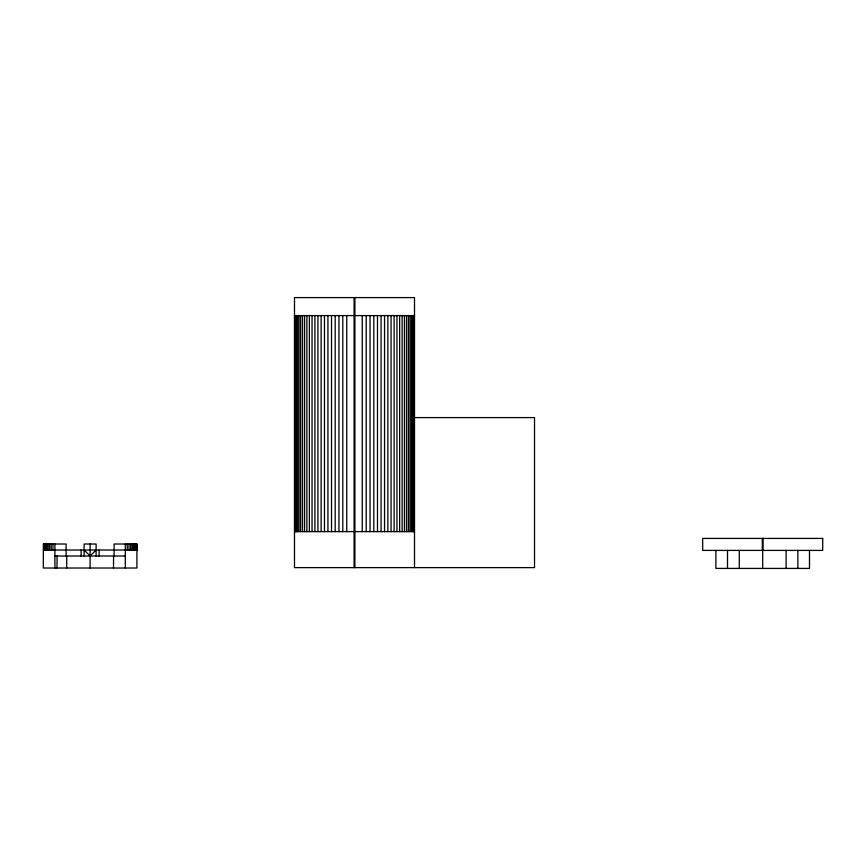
<?xml version="1.0" encoding="UTF-8"?>
<svg xmlns="http://www.w3.org/2000/svg" width="866" height="866" viewBox="0 0 866 866"><rect width="100%" height="100%" fill="white"/><g stroke="black" fill="none" stroke-linecap="round" stroke-linejoin="round"><path stroke-width="1.3" d="M54.915 544.01L54.915 568.02M57.004 568.02L57.069 556.015M66.704 568.02L66.758 556.015M90.107 568.02L90.107 544.01M113.511 568.02L113.565 556.015M125.299 568.02L125.299 544.01M96.104 550.018L90.107 556.015L84.11 550.018M294.494 315.592L414.511 315.592M414.511 417.596L534.517 417.596L534.517 567.62L294.494 567.62L294.494 297.59L414.511 297.59L414.511 567.62M294.494 531.616L414.511 531.616M43.3 544.01L66.097 544.01L66.097 556.448M43.3 550.018L136.915 550.018M54.894 556.015L125.353 556.015M809.493 550.408L809.493 568.41L715.89 568.41L715.89 550.408M797.878 550.408L797.878 568.41M786.101 550.408L786.101 568.41M763.087 538.414L763.087 550.408M762.697 550.408L762.697 568.41M762.297 538.414L762.297 550.408M739.293 550.408L739.293 568.41M727.505 550.408L727.505 568.41M414.002 315.592L414.002 531.616M413.363 315.592L413.363 531.616M412.476 315.592L412.476 531.616M411.339 315.592L411.339 531.616M409.954 315.592L409.954 531.616M408.341 315.592L408.341 531.616M406.49 315.592L406.49 531.616M404.422 315.592L404.422 531.616M402.138 315.592L402.138 531.616M399.648 315.592L399.648 531.616M396.964 315.592L396.964 531.616M394.106 315.592L394.106 531.616M391.064 315.592L391.064 531.616M387.871 315.592L387.871 531.616M384.536 315.592L384.536 531.616M381.072 315.592L381.072 531.616M377.489 315.592L377.489 531.616M373.82 315.592L373.82 531.616M370.053 315.592L370.053 531.616M366.221 315.592L366.221 531.616M362.248 315.592L362.248 531.616M354.898 297.59L354.898 567.62M354.107 297.59L354.107 567.62M346.757 315.592L346.757 531.616M342.784 315.592L342.784 531.616M338.952 315.592L338.952 531.616M335.185 315.592L335.185 531.616M331.516 315.592L331.516 531.616M327.933 315.592L327.933 531.616M324.469 315.592L324.469 531.616M321.134 315.592L321.134 531.616M317.941 315.592L317.941 531.616M314.899 315.592L314.899 531.616M312.041 315.592L312.041 531.616M309.357 315.592L309.357 531.616M306.867 315.592L306.867 531.616M304.583 315.592L304.583 531.616M302.515 315.592L302.515 531.616M300.664 315.592L300.664 531.616M299.051 315.592L299.051 531.616M297.666 315.592L297.666 531.616M296.529 315.592L296.529 531.616M295.642 315.592L295.642 531.616M295.003 315.592L295.003 531.616M294.624 315.592L294.624 531.616M136.806 544.01L136.806 550.018M136.514 544.01L136.514 550.018M136.016 544.01L136.016 550.018M135.312 544.01L135.312 550.018M134.425 544.01L134.425 550.018M133.353 544.01L133.353 550.018M132.087 544.01L132.087 550.018M130.636 544.01L130.636 550.018M129.023 544.01L129.023 550.018M127.237 544.01L127.237 550.018M114.106 556.448L114.106 544.01L136.915 544.01L136.915 568.02L43.3 568.02L43.397 544.01M99.103 550.018L99.103 556.448M96.104 556.015L96.104 544.01L84.11 544.01L84.11 556.015M81.101 550.018L81.101 556.448M52.978 544.01L52.978 550.018M51.191 544.01L51.191 550.018M49.568 544.01L49.568 550.018M48.128 544.01L48.128 550.018M46.861 544.01L46.861 550.018M45.779 544.01L45.779 550.018M44.891 544.01L44.891 550.018M44.198 544.01L44.198 550.018M43.701 544.01L43.701 550.018M822.7 538.414L702.683 538.414L702.683 550.408L822.7 550.408L822.7 538.414"/></g></svg>
